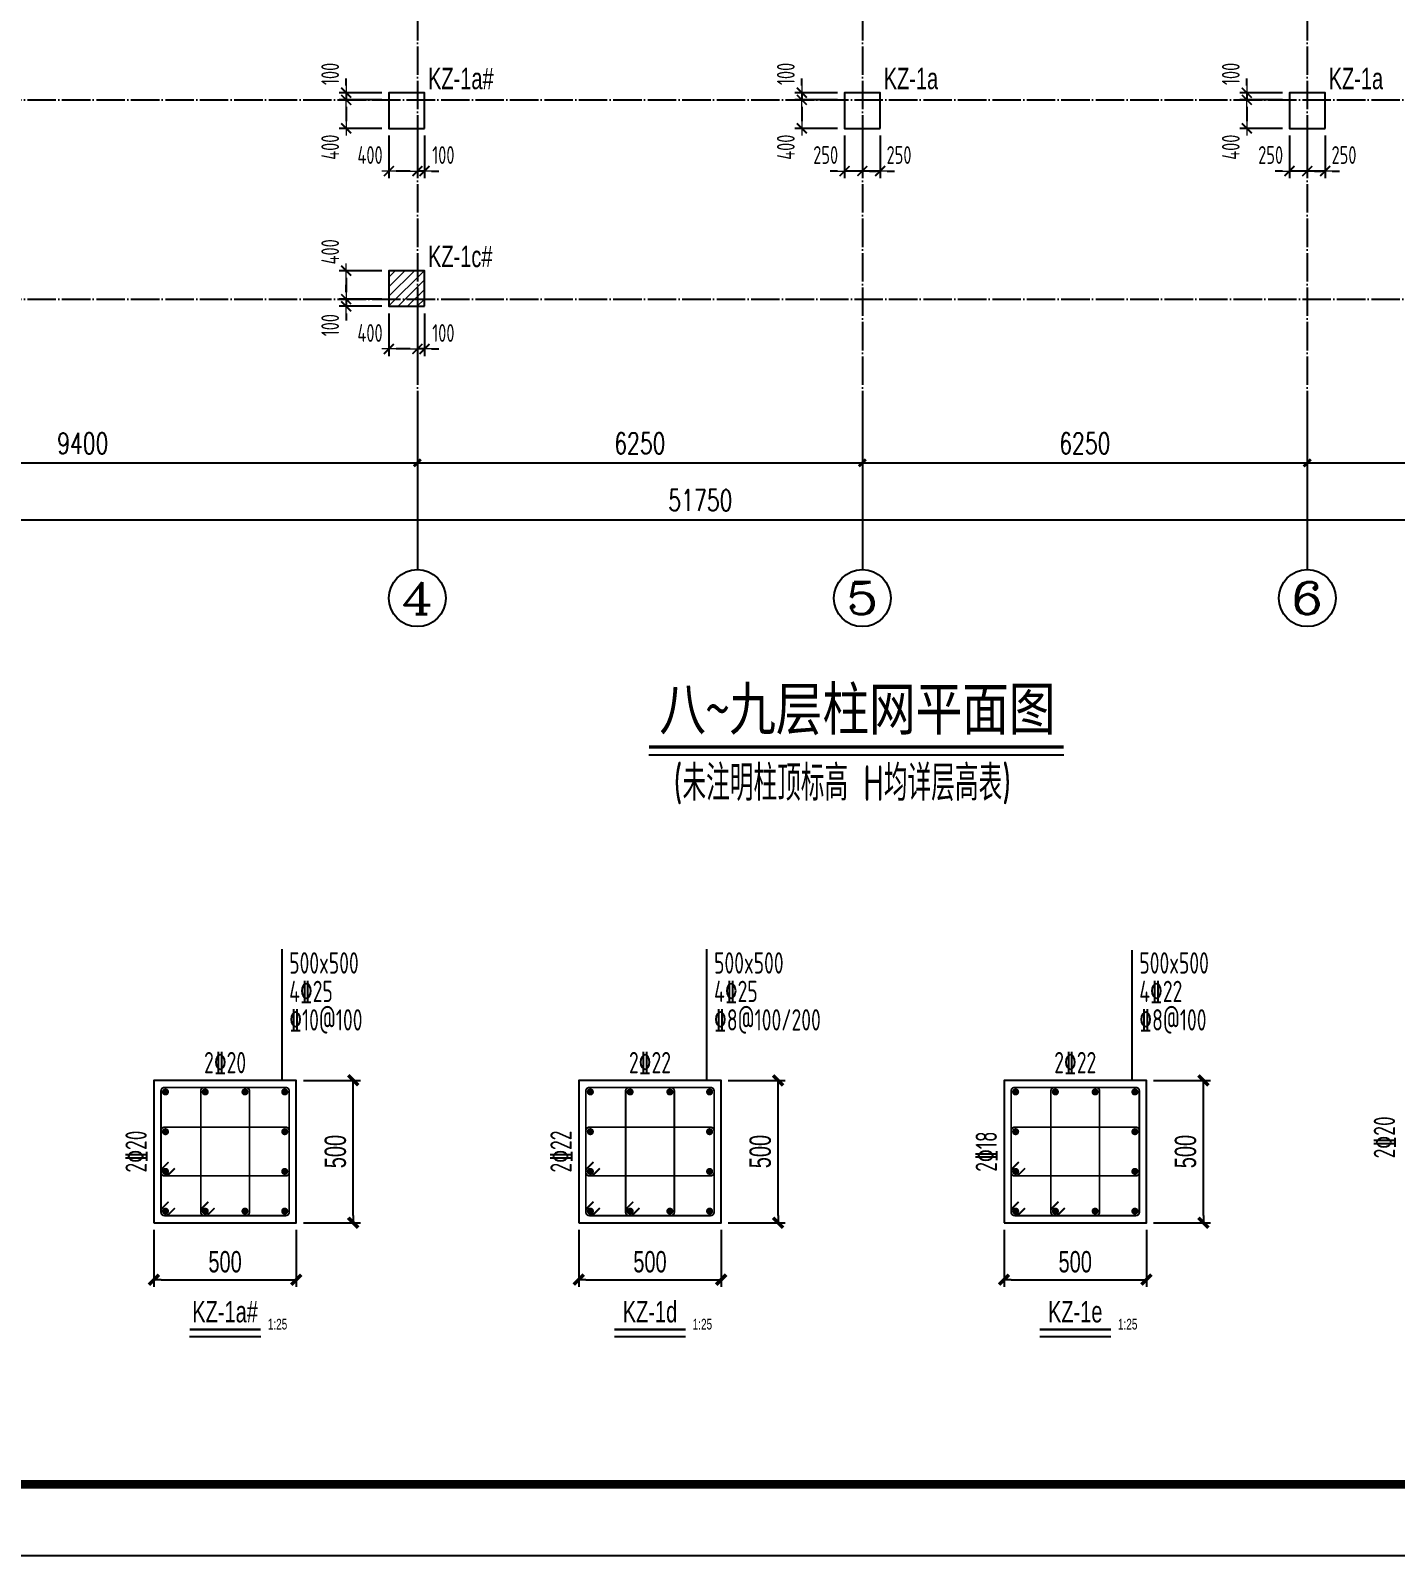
# Model space of a CAD drawing. Extents: x -441005 to 725361, y -182459 to 319313.
# Drawn here: x -13334 to 5838, y 7050 to 28474 of the extents above; entities that cross this region are included whole.
import ezdxf
from ezdxf.enums import TextEntityAlignment as Align

# ---------------------------------------------------------------- set-up
doc = ezdxf.new("R2010")
doc.units = 0
doc.header["$LTSCALE"] = 100
doc.linetypes.add('DOTE', pattern=[2.42, 2, -0.2, 0.02, -0.2])
doc.layers.get('0').update_dxf_attribs({"linetype": 'CONTINUOUS'})
doc.layers.get('Defpoints').update_dxf_attribs({"linetype": 'CONTINUOUS'})
for name, color, linetype in [('AXIS', 3, 'CONTINUOUS'), ('AXIS_TEXT', 7, 'CONTINUOUS'), ('COLU', 7, 'CONTINUOUS'), ('DOTE', 8, 'DOTE'), ('link', 6, 'CONTINUOUS'), ('outline', 7, 'CONTINUOUS'), ('REIN', 1, 'CONTINUOUS'), ('S说明&图名', 4, 'CONTINUOUS'), ('TEXT', 7, 'CONTINUOUS'), ('z-计算配筋', 7, 'CONTINUOUS'), ('z-详图标注', 3, 'CONTINUOUS'), ('图框', 7, 'CONTINUOUS')]:
    doc.layers.add(name, color=color, linetype=linetype)
doc.layers.add('COLU-平法定位', color=3, linetype='ByLayer', lineweight=18)
doc.layers.add('T填充图层(非模板)', color=251, linetype='CONTINUOUS', lineweight=0)
doc.styles.add('_TCH_AXIS', font='COMPLEX', dxfattribs={"bigfont": 'GBCBIG'})
doc.styles.add('_TCH_DIM_T3', font='simplex_.ttf', dxfattribs={"width": 0.705882, "bigfont": 'GBCBIG'})
doc.styles.add('BW_Dim', font='Bweng.shx', dxfattribs={"width": 0.7, "bigfont": 'hztxt.shx'})
doc.styles.add('BW_Label', font='Bweng.shx', dxfattribs={"width": 0.7, "bigfont": 'hztxt.shx'})
doc.styles.add('BW_Rein', font='Tssdeng.shx', dxfattribs={"width": 0.7, "bigfont": 'hztxt.shx'})
doc.styles.add('COMPLEX', font='COMPLEX')
doc.styles.add('STK', font='simhei_1.ttf')
doc.styles.add('TCCAD_Dimension', font='Tssdeng.shx', dxfattribs={"width": 0.7, "bigfont": 'hztxt.shx'})
doc.styles.add('TSSD_Rein', font='Tssdeng.shx', dxfattribs={"width": 0.7, "bigfont": '1.shx'})
doc.dimstyles.new('_TCH_ARCH&&100', dxfattribs={"dimtxt": 297.5, "dimasz": 100, "dimexe": 250, "dimexo": 300, "dimgap": 126.25, "dimtad": 1, "dimdec": 0, "dimzin": 0, "dimdsep": 46, "dimtxsty": '_TCH_DIM_T3', "dimblk": 'ARCHTICK', "dimcen": 0.09, "dimclrt": 7, "dimazin": 2, "dimtfac": 1, "dimtdec": 0, "dimtix": 1, "dimtmove": 2, "dimatfit": 3, "dimfxl": 0, "dimtolj": 1, "dimtzin": 0, "dimarcsym": 0})
doc.dimstyles.new('Cyz_25_100', dxfattribs={"dimtxt": 300, "dimasz": 100, "dimexe": 100, "dimexo": 100, "dimgap": 100, "dimtad": 1, "dimdec": 0, "dimlfac": 0.25, "dimzin": 0, "dimdsep": 46, "dimtxsty": 'BW_Dim', "dimblk": '_bwk', "dimcen": 0, "dimclrt": 7, "dimadec": 0, "dimazin": 0, "dimtfac": 1, "dimtdec": 0, "dimtix": 1, "dimtmove": 2, "dimatfit": 0, "dimfxl": 0, "dimtolj": 1, "dimtzin": 0, "dimarcsym": 0})
doc.dimstyles.new('TCCAD_100_100', dxfattribs={"dimtxt": 250, "dimasz": 100, "dimexe": 100, "dimexo": 100, "dimgap": 100, "dimtad": 1, "dimdec": 0, "dimzin": 0, "dimdsep": 46, "dimtxsty": 'TCCAD_Dimension', "dimblk": '_TCDBK100_100', "dimcen": 0, "dimclrt": 7, "dimadec": 0, "dimazin": 0, "dimtfac": 1, "dimtdec": 0, "dimtix": 1, "dimtmove": 2, "dimatfit": 3, "dimfxl": 0, "dimtolj": 1, "dimtzin": 0, "dimarcsym": 0})

# ---------------------------------------------------------------- blocks, each defined once
blk = doc.blocks.new('_AXISO')
blk.add_circle((0, 0), 0.5)
at = {"layer": 'AXIS_TEXT', "style": 'COMPLEX', "width": 1.041667}
blk.add_attdef('A', text='', height=0.56, dxfattribs=at).set_placement((-0.25, -0.28), (0.25, -0.28), align=Align.FIT)
blk = doc.blocks.new('_ArchTick')
at = {"color": 0, "linetype": 'ByBlock', "const_width": 0.4}
blk.add_lwpolyline([(-0.5, -0.5), (0.5, 0.5)], dxfattribs=at)
blk = doc.blocks.new('*D1364')
at = {"layer": 'AXIS', "color": 0, "lineweight": -2}
for p, q in [((-17300, 23100), (-17300, 22150)), ((-7900, 23100), (-7900, 22150)), ((-17300, 22400), (-7900, 22400))]:
    blk.add_line(p, q, dxfattribs=at)
at = {"layer": 'Defpoints', "color": 0}
for p in [(-17300, 23400), (-7900, 23400), (-7900, 22400)]:
    blk.add_point(p, dxfattribs=at)
at = {"layer": 'AXIS', "color": 0, "lineweight": -2, "xscale": 100, "yscale": 100, "zscale": 100, "rotation": 180}
blk.add_blockref('_ArchTick', (-17300, 22400), dxfattribs=at)
at = {"layer": 'AXIS', "color": 0, "lineweight": -2, "xscale": 100, "yscale": 100, "zscale": 100}
blk.add_blockref('_ArchTick', (-7900, 22400), dxfattribs=at)
at = {"layer": 'AXIS', "color": 7, "insert": (-12600, 22675), "char_height": 297.5, "attachment_point": 5, "style": '_TCH_DIM_T3'}
blk.add_mtext('\\A1;9400', dxfattribs=at)
blk = doc.blocks.new('*D1365')
at = {"layer": 'AXIS', "color": 0, "lineweight": -2}
for p, q in [((-7900, 23100), (-7900, 22150)), ((-1650, 23100), (-1650, 22150)), ((-7900, 22400), (-1650, 22400))]:
    blk.add_line(p, q, dxfattribs=at)
at = {"layer": 'Defpoints', "color": 0}
for p in [(-7900, 23400), (-1650, 23400), (-1650, 22400)]:
    blk.add_point(p, dxfattribs=at)
at = {"layer": 'AXIS', "color": 0, "lineweight": -2, "xscale": 100, "yscale": 100, "zscale": 100, "rotation": 180}
blk.add_blockref('_ArchTick', (-7900, 22400), dxfattribs=at)
at = {"layer": 'AXIS', "color": 0, "lineweight": -2, "xscale": 100, "yscale": 100, "zscale": 100}
blk.add_blockref('_ArchTick', (-1650, 22400), dxfattribs=at)
at = {"layer": 'AXIS', "color": 7, "insert": (-4775, 22675), "char_height": 297.5, "attachment_point": 5, "style": '_TCH_DIM_T3'}
blk.add_mtext('\\A1;6250', dxfattribs=at)
blk = doc.blocks.new('*D1366')
at = {"layer": 'AXIS', "color": 0, "lineweight": -2}
for p, q in [((-1650, 23100), (-1650, 22150)), ((4600, 23100), (4600, 22150)), ((-1650, 22400), (4600, 22400))]:
    blk.add_line(p, q, dxfattribs=at)
at = {"layer": 'Defpoints', "color": 0}
for p in [(-1650, 23400), (4600, 23400), (4600, 22400)]:
    blk.add_point(p, dxfattribs=at)
at = {"layer": 'AXIS', "color": 0, "lineweight": -2, "xscale": 100, "yscale": 100, "zscale": 100, "rotation": 180}
blk.add_blockref('_ArchTick', (-1650, 22400), dxfattribs=at)
at = {"layer": 'AXIS', "color": 0, "lineweight": -2, "xscale": 100, "yscale": 100, "zscale": 100}
blk.add_blockref('_ArchTick', (4600, 22400), dxfattribs=at)
at = {"layer": 'AXIS', "color": 7, "insert": (1475, 22675), "char_height": 297.5, "attachment_point": 5, "style": '_TCH_DIM_T3'}
blk.add_mtext('\\A1;6250', dxfattribs=at)
blk = doc.blocks.new('*D1367')
at = {"layer": 'AXIS', "color": 0, "lineweight": -2}
for p, q in [((4600, 23100), (4600, 22150)), ((10850, 23100), (10850, 22150)), ((4600, 22400), (10850, 22400))]:
    blk.add_line(p, q, dxfattribs=at)
at = {"layer": 'Defpoints', "color": 0}
for p in [(4600, 23400), (10850, 23400), (10850, 22400)]:
    blk.add_point(p, dxfattribs=at)
at = {"layer": 'AXIS', "color": 0, "lineweight": -2, "xscale": 100, "yscale": 100, "zscale": 100, "rotation": 180}
blk.add_blockref('_ArchTick', (4600, 22400), dxfattribs=at)
at = {"layer": 'AXIS', "color": 0, "lineweight": -2, "xscale": 100, "yscale": 100, "zscale": 100}
blk.add_blockref('_ArchTick', (10850, 22400), dxfattribs=at)
at = {"layer": 'AXIS', "color": 7, "insert": (7725, 22675), "char_height": 297.5, "attachment_point": 5, "style": '_TCH_DIM_T3'}
blk.add_mtext('\\A1;6250', dxfattribs=at)
blk = doc.blocks.new('*D1374')
at = {"layer": 'AXIS', "color": 0, "lineweight": -2}
for p, q in [((-29800, 23100), (-29800, 21350)), ((21950, 23100), (21950, 21350)), ((-29800, 21600), (21950, 21600))]:
    blk.add_line(p, q, dxfattribs=at)
at = {"layer": 'Defpoints', "color": 0}
for p in [(-29800, 23400), (21950, 23400), (21950, 21600)]:
    blk.add_point(p, dxfattribs=at)
at = {"layer": 'AXIS', "color": 0, "lineweight": -2, "xscale": 100, "yscale": 100, "zscale": 100, "rotation": 180}
blk.add_blockref('_ArchTick', (-29800, 21600), dxfattribs=at)
at = {"layer": 'AXIS', "color": 0, "lineweight": -2, "xscale": 100, "yscale": 100, "zscale": 100}
blk.add_blockref('_ArchTick', (21950, 21600), dxfattribs=at)
at = {"layer": 'AXIS', "color": 7, "insert": (-3925, 21875), "char_height": 297.5, "attachment_point": 5, "style": '_TCH_DIM_T3'}
blk.add_mtext('\\A1;51750', dxfattribs=at)
blk = doc.blocks.new('_TCDBK100_100')
blk.add_line((-1, 0), (1, 0))
at = {"const_width": 0.25}
blk.add_lwpolyline([(-0.7, -0.7), (0.7, 0.7)], dxfattribs=at)
blk = doc.blocks.new('*D1320')
at = {"layer": 'COLU-平法定位', "color": 0, "linetype": 'Continuous', "lineweight": -2}
for p, q in [((3750, 27700), (3750, 27800)), ((4250, 27600), (3650, 27600)), ((4250, 27500), (3650, 27500)), ((3750, 27600), (3750, 27500)), ((3750, 27400), (3750, 27300))]:
    blk.add_line(p, q, dxfattribs=at)
at = {"layer": 'Defpoints', "color": 0, "linetype": 'Continuous'}
for p in [(3750, 27500), (4350, 27600), (4350, 27500)]:
    blk.add_point(p, dxfattribs=at)
at = {"layer": 'COLU-平法定位', "color": 0, "linetype": 'Continuous', "lineweight": -2, "xscale": 100, "yscale": 100, "zscale": 100}
for p, rotation in [((3750, 27600), 270), ((3750, 27500), 90)]:
    blk.add_blockref('_TCDBK100_100', p, dxfattribs=dict(at, rotation=rotation))
at = {"layer": 'COLU-平法定位', "color": 7, "linetype": 'Continuous', "insert": (3525, 27865), "char_height": 250, "attachment_point": 5, "rotation": 90, "style": 'TCCAD_Dimension'}
blk.add_mtext('\\A1;100', dxfattribs=at)
blk = doc.blocks.new('*D1321')
at = {"layer": 'COLU-平法定位', "color": 0, "linetype": 'Continuous', "lineweight": -2}
for p, q in [((4250, 27500), (3650, 27500)), ((3750, 27400), (3750, 27200)), ((4250, 27100), (3650, 27100))]:
    blk.add_line(p, q, dxfattribs=at)
at = {"layer": 'Defpoints', "color": 0, "linetype": 'Continuous'}
for p in [(4350, 27500), (3750, 27100), (4350, 27100)]:
    blk.add_point(p, dxfattribs=at)
at = {"layer": 'COLU-平法定位', "color": 0, "linetype": 'Continuous', "lineweight": -2, "xscale": 100, "yscale": 100, "zscale": 100}
for p, rotation in [((3750, 27500), 90), ((3750, 27100), 270)]:
    blk.add_blockref('_TCDBK100_100', p, dxfattribs=dict(at, rotation=rotation))
at = {"layer": 'COLU-平法定位', "color": 7, "linetype": 'Continuous', "insert": (3525, 26835), "char_height": 250, "attachment_point": 5, "rotation": 90, "style": 'TCCAD_Dimension'}
blk.add_mtext('\\A1;400', dxfattribs=at)
blk = doc.blocks.new('*D1322')
at = {"layer": 'COLU-平法定位', "color": 0, "linetype": 'Continuous', "lineweight": -2}
for p, q in [((4600, 27000), (4600, 26400)), ((4850, 27000), (4850, 26400)), ((4500, 26500), (4400, 26500)), ((4850, 26500), (4600, 26500)), ((4950, 26500), (5050, 26500))]:
    blk.add_line(p, q, dxfattribs=at)
at = {"layer": 'Defpoints', "color": 0, "linetype": 'Continuous'}
for p in [(4600, 27100), (4850, 27100), (4600, 26500)]:
    blk.add_point(p, dxfattribs=at)
at = {"layer": 'COLU-平法定位', "color": 0, "linetype": 'Continuous', "lineweight": -2, "xscale": 100, "yscale": 100, "zscale": 100}
for p, rotation in [((4600, 26500), 2.334537313969202e-08), ((4850, 26500), 180.0000000233454)]:
    blk.add_blockref('_TCDBK100_100', p, dxfattribs=dict(at, rotation=rotation))
at = {"layer": 'COLU-平法定位', "color": 7, "linetype": 'Continuous', "insert": (5115, 26725), "char_height": 250, "attachment_point": 5, "rotation": 0, "style": 'TCCAD_Dimension'}
blk.add_mtext('\\A1;250', dxfattribs=at)
blk = doc.blocks.new('*D1323')
at = {"layer": 'COLU-平法定位', "color": 0, "linetype": 'Continuous', "lineweight": -2}
for p, q in [((4350, 27000), (4350, 26400)), ((4600, 27000), (4600, 26400)), ((4250, 26500), (4150, 26500)), ((4600, 26500), (4350, 26500)), ((4700, 26500), (4800, 26500))]:
    blk.add_line(p, q, dxfattribs=at)
at = {"layer": 'Defpoints', "color": 0, "linetype": 'Continuous'}
for p in [(4350, 27100), (4600, 27100), (4350, 26500)]:
    blk.add_point(p, dxfattribs=at)
at = {"layer": 'COLU-平法定位', "color": 0, "linetype": 'Continuous', "lineweight": -2, "xscale": 100, "yscale": 100, "zscale": 100}
for p, rotation in [((4350, 26500), 2.334537313969202e-08), ((4600, 26500), 180.0000000233454)]:
    blk.add_blockref('_TCDBK100_100', p, dxfattribs=dict(at, rotation=rotation))
at = {"layer": 'COLU-平法定位', "color": 7, "linetype": 'Continuous', "insert": (4085, 26725), "char_height": 250, "attachment_point": 5, "rotation": 0, "style": 'TCCAD_Dimension'}
blk.add_mtext('\\A1;250', dxfattribs=at)
blk = doc.blocks.new('*D1288')
at = {"layer": 'COLU-平法定位', "color": 0, "linetype": 'Continuous', "lineweight": -2}
for p, q in [((-2500, 27700), (-2500, 27800)), ((-2000, 27600), (-2600, 27600)), ((-2000, 27500), (-2600, 27500)), ((-2500, 27600), (-2500, 27500)), ((-2500, 27400), (-2500, 27300))]:
    blk.add_line(p, q, dxfattribs=at)
at = {"layer": 'Defpoints', "color": 0, "linetype": 'Continuous'}
for p in [(-2500, 27500), (-1900, 27600), (-1900, 27500)]:
    blk.add_point(p, dxfattribs=at)
at = {"layer": 'COLU-平法定位', "color": 0, "linetype": 'Continuous', "lineweight": -2, "xscale": 100, "yscale": 100, "zscale": 100}
for p, rotation in [((-2500, 27600), 270), ((-2500, 27500), 90)]:
    blk.add_blockref('_TCDBK100_100', p, dxfattribs=dict(at, rotation=rotation))
at = {"layer": 'COLU-平法定位', "color": 7, "linetype": 'Continuous', "insert": (-2725, 27865), "char_height": 250, "attachment_point": 5, "rotation": 90, "style": 'TCCAD_Dimension'}
blk.add_mtext('\\A1;100', dxfattribs=at)
blk = doc.blocks.new('*D1289')
at = {"layer": 'COLU-平法定位', "color": 0, "linetype": 'Continuous', "lineweight": -2}
for p, q in [((-2000, 27500), (-2600, 27500)), ((-2500, 27400), (-2500, 27200)), ((-2000, 27100), (-2600, 27100))]:
    blk.add_line(p, q, dxfattribs=at)
at = {"layer": 'Defpoints', "color": 0, "linetype": 'Continuous'}
for p in [(-1900, 27500), (-2500, 27100), (-1900, 27100)]:
    blk.add_point(p, dxfattribs=at)
at = {"layer": 'COLU-平法定位', "color": 0, "linetype": 'Continuous', "lineweight": -2, "xscale": 100, "yscale": 100, "zscale": 100}
for p, rotation in [((-2500, 27500), 90), ((-2500, 27100), 270)]:
    blk.add_blockref('_TCDBK100_100', p, dxfattribs=dict(at, rotation=rotation))
at = {"layer": 'COLU-平法定位', "color": 7, "linetype": 'Continuous', "insert": (-2725, 26835), "char_height": 250, "attachment_point": 5, "rotation": 90, "style": 'TCCAD_Dimension'}
blk.add_mtext('\\A1;400', dxfattribs=at)
blk = doc.blocks.new('*D1290')
at = {"layer": 'COLU-平法定位', "color": 0, "linetype": 'Continuous', "lineweight": -2}
for p, q in [((-1650, 27000), (-1650, 26400)), ((-1400, 27000), (-1400, 26400)), ((-1750, 26500), (-1850, 26500)), ((-1400, 26500), (-1650, 26500)), ((-1300, 26500), (-1200, 26500))]:
    blk.add_line(p, q, dxfattribs=at)
at = {"layer": 'Defpoints', "color": 0, "linetype": 'Continuous'}
for p in [(-1650, 27100), (-1400, 27100), (-1650, 26500)]:
    blk.add_point(p, dxfattribs=at)
at = {"layer": 'COLU-平法定位', "color": 0, "linetype": 'Continuous', "lineweight": -2, "xscale": 100, "yscale": 100, "zscale": 100}
for p, rotation in [((-1650, 26500), 2.334537313969202e-08), ((-1400, 26500), 180.0000000233454)]:
    blk.add_blockref('_TCDBK100_100', p, dxfattribs=dict(at, rotation=rotation))
at = {"layer": 'COLU-平法定位', "color": 7, "linetype": 'Continuous', "insert": (-1135, 26725), "char_height": 250, "attachment_point": 5, "rotation": 0, "style": 'TCCAD_Dimension'}
blk.add_mtext('\\A1;250', dxfattribs=at)
blk = doc.blocks.new('*D1291')
at = {"layer": 'COLU-平法定位', "color": 0, "linetype": 'Continuous', "lineweight": -2}
for p, q in [((-1900, 27000), (-1900, 26400)), ((-1650, 27000), (-1650, 26400)), ((-2000, 26500), (-2100, 26500)), ((-1650, 26500), (-1900, 26500)), ((-1550, 26500), (-1450, 26500))]:
    blk.add_line(p, q, dxfattribs=at)
at = {"layer": 'Defpoints', "color": 0, "linetype": 'Continuous'}
for p in [(-1900, 27100), (-1650, 27100), (-1900, 26500)]:
    blk.add_point(p, dxfattribs=at)
at = {"layer": 'COLU-平法定位', "color": 0, "linetype": 'Continuous', "lineweight": -2, "xscale": 100, "yscale": 100, "zscale": 100}
for p, rotation in [((-1900, 26500), 2.334537313969202e-08), ((-1650, 26500), 180.0000000233454)]:
    blk.add_blockref('_TCDBK100_100', p, dxfattribs=dict(at, rotation=rotation))
at = {"layer": 'COLU-平法定位', "color": 7, "linetype": 'Continuous', "insert": (-2165, 26725), "char_height": 250, "attachment_point": 5, "rotation": 0, "style": 'TCCAD_Dimension'}
blk.add_mtext('\\A1;250', dxfattribs=at)
blk = doc.blocks.new('*D1300')
at = {"layer": 'COLU-平法定位', "color": 0, "linetype": 'Continuous', "lineweight": -2}
for p, q in [((-8900, 27700), (-8900, 27800)), ((-8400, 27600), (-9000, 27600)), ((-8400, 27500), (-9000, 27500)), ((-8900, 27600), (-8900, 27500)), ((-8900, 27400), (-8900, 27300))]:
    blk.add_line(p, q, dxfattribs=at)
at = {"layer": 'Defpoints', "color": 0, "linetype": 'Continuous'}
for p in [(-8900, 27500), (-8300, 27600), (-8300, 27500)]:
    blk.add_point(p, dxfattribs=at)
at = {"layer": 'COLU-平法定位', "color": 0, "linetype": 'Continuous', "lineweight": -2, "xscale": 100, "yscale": 100, "zscale": 100}
for p, rotation in [((-8900, 27600), 270), ((-8900, 27500), 90)]:
    blk.add_blockref('_TCDBK100_100', p, dxfattribs=dict(at, rotation=rotation))
at = {"layer": 'COLU-平法定位', "color": 7, "linetype": 'Continuous', "insert": (-9125, 27865), "char_height": 250, "attachment_point": 5, "rotation": 90, "style": 'TCCAD_Dimension'}
blk.add_mtext('\\A1;100', dxfattribs=at)
blk = doc.blocks.new('*D1301')
at = {"layer": 'COLU-平法定位', "color": 0, "linetype": 'Continuous', "lineweight": -2}
for p, q in [((-8400, 27500), (-9000, 27500)), ((-8900, 27400), (-8900, 27200)), ((-8400, 27100), (-9000, 27100))]:
    blk.add_line(p, q, dxfattribs=at)
at = {"layer": 'Defpoints', "color": 0, "linetype": 'Continuous'}
for p in [(-8300, 27500), (-8900, 27100), (-8300, 27100)]:
    blk.add_point(p, dxfattribs=at)
at = {"layer": 'COLU-平法定位', "color": 0, "linetype": 'Continuous', "lineweight": -2, "xscale": 100, "yscale": 100, "zscale": 100}
for p, rotation in [((-8900, 27500), 90), ((-8900, 27100), 270)]:
    blk.add_blockref('_TCDBK100_100', p, dxfattribs=dict(at, rotation=rotation))
at = {"layer": 'COLU-平法定位', "color": 7, "linetype": 'Continuous', "insert": (-9125, 26835), "char_height": 250, "attachment_point": 5, "rotation": 90, "style": 'TCCAD_Dimension'}
blk.add_mtext('\\A1;400', dxfattribs=at)
blk = doc.blocks.new('*D1302')
at = {"layer": 'COLU-平法定位', "color": 0, "linetype": 'Continuous', "lineweight": -2}
for p, q in [((-7900, 27000), (-7900, 26400)), ((-7800, 27000), (-7800, 26400)), ((-8000, 26500), (-8100, 26500)), ((-7800, 26500), (-7900, 26500)), ((-7700, 26500), (-7600, 26500))]:
    blk.add_line(p, q, dxfattribs=at)
at = {"layer": 'Defpoints', "color": 0, "linetype": 'Continuous'}
for p in [(-7900, 27100), (-7800, 27100), (-7900, 26500)]:
    blk.add_point(p, dxfattribs=at)
at = {"layer": 'COLU-平法定位', "color": 0, "linetype": 'Continuous', "lineweight": -2, "xscale": 100, "yscale": 100, "zscale": 100}
for p, rotation in [((-7900, 26500), 2.334537313969202e-08), ((-7800, 26500), 180.0000000233454)]:
    blk.add_blockref('_TCDBK100_100', p, dxfattribs=dict(at, rotation=rotation))
at = {"layer": 'COLU-平法定位', "color": 7, "linetype": 'Continuous', "insert": (-7535, 26725), "char_height": 250, "attachment_point": 5, "rotation": 0, "style": 'TCCAD_Dimension'}
blk.add_mtext('\\A1;100', dxfattribs=at)
blk = doc.blocks.new('*D1258')
at = {"layer": 'COLU-平法定位', "color": 0, "linetype": 'Continuous', "lineweight": -2}
for p, q in [((-8300, 27000), (-8300, 26400)), ((-7900, 27000), (-7900, 26400)), ((-8000, 26500), (-8200, 26500))]:
    blk.add_line(p, q, dxfattribs=at)
at = {"layer": 'Defpoints', "color": 0, "linetype": 'Continuous'}
for p in [(-8300, 27100), (-7900, 27100), (-8300, 26500)]:
    blk.add_point(p, dxfattribs=at)
at = {"layer": 'COLU-平法定位', "color": 0, "linetype": 'Continuous', "lineweight": -2, "xscale": 100, "yscale": 100, "zscale": 100}
for p, rotation in [((-8300, 26500), 180.0000000233454), ((-7900, 26500), 2.334540560866571e-08)]:
    blk.add_blockref('_TCDBK100_100', p, dxfattribs=dict(at, rotation=rotation))
at = {"layer": 'COLU-平法定位', "color": 7, "linetype": 'Continuous', "insert": (-8565, 26725), "char_height": 250, "attachment_point": 5, "rotation": 0, "style": 'TCCAD_Dimension'}
blk.add_mtext('\\A1;400', dxfattribs=at)
blk = doc.blocks.new('*D1259')
at = {"layer": 'COLU-平法定位', "color": 0, "linetype": 'Continuous', "lineweight": -2}
for p, q in [((-8400, 25100), (-9000, 25100)), ((-8900, 25000), (-8900, 24800)), ((-8400, 24700), (-9000, 24700))]:
    blk.add_line(p, q, dxfattribs=at)
at = {"layer": 'Defpoints', "color": 0, "linetype": 'Continuous'}
for p in [(-8300, 25100), (-8900, 24700), (-8300, 24700)]:
    blk.add_point(p, dxfattribs=at)
at = {"layer": 'COLU-平法定位', "color": 0, "linetype": 'Continuous', "lineweight": -2, "xscale": 100, "yscale": 100, "zscale": 100}
for p, rotation in [((-8900, 25100), 90), ((-8900, 24700), 270)]:
    blk.add_blockref('_TCDBK100_100', p, dxfattribs=dict(at, rotation=rotation))
at = {"layer": 'COLU-平法定位', "color": 7, "linetype": 'Continuous', "insert": (-9125, 25365), "char_height": 250, "attachment_point": 5, "rotation": 90, "style": 'TCCAD_Dimension'}
blk.add_mtext('\\A1;400', dxfattribs=at)
blk = doc.blocks.new('*D1260')
at = {"layer": 'COLU-平法定位', "color": 0, "linetype": 'Continuous', "lineweight": -2}
for p, q in [((-8900, 24800), (-8900, 24900)), ((-8400, 24700), (-9000, 24700)), ((-8900, 24700), (-8900, 24600)), ((-8400, 24600), (-9000, 24600)), ((-8900, 24500), (-8900, 24400))]:
    blk.add_line(p, q, dxfattribs=at)
at = {"layer": 'Defpoints', "color": 0, "linetype": 'Continuous'}
for p in [(-8300, 24700), (-8900, 24600), (-8300, 24600)]:
    blk.add_point(p, dxfattribs=at)
at = {"layer": 'COLU-平法定位', "color": 0, "linetype": 'Continuous', "lineweight": -2, "xscale": 100, "yscale": 100, "zscale": 100}
for p, rotation in [((-8900, 24700), 270), ((-8900, 24600), 90)]:
    blk.add_blockref('_TCDBK100_100', p, dxfattribs=dict(at, rotation=rotation))
at = {"layer": 'COLU-平法定位', "color": 7, "linetype": 'Continuous', "insert": (-9125, 24335), "char_height": 250, "attachment_point": 5, "rotation": 90, "style": 'TCCAD_Dimension'}
blk.add_mtext('\\A1;100', dxfattribs=at)
blk = doc.blocks.new('*D1261')
at = {"layer": 'COLU-平法定位', "color": 0, "linetype": 'Continuous', "lineweight": -2}
for p, q in [((-7900, 24500), (-7900, 23900)), ((-7800, 24500), (-7800, 23900)), ((-8000, 24000), (-8100, 24000)), ((-7800, 24000), (-7900, 24000)), ((-7700, 24000), (-7600, 24000))]:
    blk.add_line(p, q, dxfattribs=at)
at = {"layer": 'Defpoints', "color": 0, "linetype": 'Continuous'}
for p in [(-7900, 24600), (-7800, 24600), (-7900, 24000)]:
    blk.add_point(p, dxfattribs=at)
at = {"layer": 'COLU-平法定位', "color": 0, "linetype": 'Continuous', "lineweight": -2, "xscale": 100, "yscale": 100, "zscale": 100}
for p, rotation in [((-7900, 24000), 2.334537313969202e-08), ((-7800, 24000), 180.0000000233454)]:
    blk.add_blockref('_TCDBK100_100', p, dxfattribs=dict(at, rotation=rotation))
at = {"layer": 'COLU-平法定位', "color": 7, "linetype": 'Continuous', "insert": (-7535, 24225), "char_height": 250, "attachment_point": 5, "rotation": 0, "style": 'TCCAD_Dimension'}
blk.add_mtext('\\A1;100', dxfattribs=at)
blk = doc.blocks.new('*D1262')
at = {"layer": 'COLU-平法定位', "color": 0, "linetype": 'Continuous', "lineweight": -2}
for p, q in [((-8300, 24500), (-8300, 23900)), ((-7900, 24500), (-7900, 23900)), ((-8000, 24000), (-8200, 24000))]:
    blk.add_line(p, q, dxfattribs=at)
at = {"layer": 'Defpoints', "color": 0, "linetype": 'Continuous'}
for p in [(-8300, 24600), (-7900, 24600), (-8300, 24000)]:
    blk.add_point(p, dxfattribs=at)
at = {"layer": 'COLU-平法定位', "color": 0, "linetype": 'Continuous', "lineweight": -2, "xscale": 100, "yscale": 100, "zscale": 100}
for p, rotation in [((-8300, 24000), 180.0000000233454), ((-7900, 24000), 2.334540560866571e-08)]:
    blk.add_blockref('_TCDBK100_100', p, dxfattribs=dict(at, rotation=rotation))
at = {"layer": 'COLU-平法定位', "color": 7, "linetype": 'Continuous', "insert": (-8565, 24225), "char_height": 250, "attachment_point": 5, "rotation": 0, "style": 'TCCAD_Dimension'}
blk.add_mtext('\\A1;400', dxfattribs=at)
blk = doc.blocks.new('_bwk')
blk.add_line((-1, 0), (0, 0))
blk.add_lwpolyline([(-0.7, -0.7, 0.5, 0.5, 0), (0.7, 0.7, 0.5, 0.5, 0)], format="xyseb")
blk = doc.blocks.new('*D1383')
at = {"layer": 'Defpoints', "color": 0}
for p in [(-3633, 13725), (-2833, 13725), (-3633, 11725)]:
    blk.add_point(p, dxfattribs=at)
at = {"layer": 'z-详图标注', "color": 0, "lineweight": -2}
for p, q in [((-3533, 13725), (-2733, 13725)), ((-2833, 11825), (-2833, 13625)), ((-3533, 11725), (-2733, 11725))]:
    blk.add_line(p, q, dxfattribs=at)
at = {"layer": 'z-详图标注', "color": 0, "lineweight": -2, "xscale": 100, "yscale": 100, "zscale": 100}
for p, rotation in [((-2833, 13725), 90), ((-2833, 11725), 270)]:
    blk.add_blockref('_bwk', p, dxfattribs=dict(at, rotation=rotation))
at = {"layer": 'z-详图标注', "color": 7, "insert": (-3083, 12725), "char_height": 300, "attachment_point": 5, "rotation": 90, "style": 'BW_Dim'}
blk.add_mtext('\\A1;500', dxfattribs=at)
blk = doc.blocks.new('*D1384')
at = {"layer": 'Defpoints', "color": 0}
for p in [(-5633, 11725), (-3633, 11725), (-3633, 10925)]:
    blk.add_point(p, dxfattribs=at)
at = {"layer": 'z-详图标注', "color": 0, "lineweight": -2}
for p, q in [((-5633, 11625), (-5633, 10825)), ((-3633, 11625), (-3633, 10825)), ((-5533, 10925), (-3733, 10925))]:
    blk.add_line(p, q, dxfattribs=at)
at = {"layer": 'z-详图标注', "color": 0, "lineweight": -2, "xscale": 100, "yscale": 100, "zscale": 100, "rotation": 180}
blk.add_blockref('_bwk', (-5633, 10925), dxfattribs=at)
at = {"layer": 'z-详图标注', "color": 0, "lineweight": -2, "xscale": 100, "yscale": 100, "zscale": 100}
blk.add_blockref('_bwk', (-3633, 10925), dxfattribs=at)
at = {"layer": 'z-详图标注', "color": 7, "insert": (-4633, 11175), "char_height": 300, "attachment_point": 5, "style": 'BW_Dim'}
blk.add_mtext('\\A1;500', dxfattribs=at)
blk = doc.blocks.new('*D1393')
at = {"layer": 'Defpoints', "color": 0}
for p in [(2340, 13725), (3140, 13725), (2340, 11725)]:
    blk.add_point(p, dxfattribs=at)
at = {"layer": 'z-详图标注', "color": 0, "lineweight": -2}
for p, q in [((2440, 13725), (3240, 13725)), ((3140, 11825), (3140, 13625)), ((2440, 11725), (3240, 11725))]:
    blk.add_line(p, q, dxfattribs=at)
at = {"layer": 'z-详图标注', "color": 0, "lineweight": -2, "xscale": 100, "yscale": 100, "zscale": 100}
for p, rotation in [((3140, 13725), 90), ((3140, 11725), 270)]:
    blk.add_blockref('_bwk', p, dxfattribs=dict(at, rotation=rotation))
at = {"layer": 'z-详图标注', "color": 7, "insert": (2890, 12725), "char_height": 300, "attachment_point": 5, "rotation": 90, "style": 'BW_Dim'}
blk.add_mtext('\\A1;500', dxfattribs=at)
blk = doc.blocks.new('*D1394')
at = {"layer": 'Defpoints', "color": 0}
for p in [(340, 11725), (2340, 11725), (2340, 10925)]:
    blk.add_point(p, dxfattribs=at)
at = {"layer": 'z-详图标注', "color": 0, "lineweight": -2}
for p, q in [((340, 11625), (340, 10825)), ((2340, 11625), (2340, 10825)), ((440, 10925), (2240, 10925))]:
    blk.add_line(p, q, dxfattribs=at)
at = {"layer": 'z-详图标注', "color": 0, "lineweight": -2, "xscale": 100, "yscale": 100, "zscale": 100, "rotation": 180}
blk.add_blockref('_bwk', (340, 10925), dxfattribs=at)
at = {"layer": 'z-详图标注', "color": 0, "lineweight": -2, "xscale": 100, "yscale": 100, "zscale": 100}
blk.add_blockref('_bwk', (2340, 10925), dxfattribs=at)
at = {"layer": 'z-详图标注', "color": 7, "insert": (1340, 11175), "char_height": 300, "attachment_point": 5, "style": 'BW_Dim'}
blk.add_mtext('\\A1;500', dxfattribs=at)
blk = doc.blocks.new('A2+1_2')
at = {"layer": '图框'}
blk.add_lwpolyline([(0, 0), (89100, 0), (89100, 42000), (0, 42000)], close=True, dxfattribs=at)
at = {"layer": '图框', "const_width": 120}
blk.add_lwpolyline([(2500, 1000), (88100, 1000), (88100, 41000), (2500, 41000)], close=True, dxfattribs=at)
blk = doc.blocks.new('*D1923')
at = {"layer": 'Defpoints', "color": 0}
for p in [(-9601, 13725), (-8801, 13725), (-9601, 11725)]:
    blk.add_point(p, dxfattribs=at)
at = {"layer": 'z-详图标注', "color": 0, "lineweight": -2}
for p, q in [((-9501, 13725), (-8701, 13725)), ((-8801, 11825), (-8801, 13625)), ((-9501, 11725), (-8701, 11725))]:
    blk.add_line(p, q, dxfattribs=at)
at = {"layer": 'z-详图标注', "color": 0, "lineweight": -2, "xscale": 100, "yscale": 100, "zscale": 100}
for p, rotation in [((-8801, 13725), 90), ((-8801, 11725), 270)]:
    blk.add_blockref('_bwk', p, dxfattribs=dict(at, rotation=rotation))
at = {"layer": 'z-详图标注', "color": 7, "insert": (-9051, 12725), "char_height": 300, "attachment_point": 5, "rotation": 90, "style": 'BW_Dim'}
blk.add_mtext('\\A1;500', dxfattribs=at)
blk = doc.blocks.new('*D1924')
at = {"layer": 'Defpoints', "color": 0}
for p in [(-11601, 11725), (-9601, 11725), (-9601, 10925)]:
    blk.add_point(p, dxfattribs=at)
at = {"layer": 'z-详图标注', "color": 0, "lineweight": -2}
for p, q in [((-11601, 11625), (-11601, 10825)), ((-9601, 11625), (-9601, 10825)), ((-11501, 10925), (-9701, 10925))]:
    blk.add_line(p, q, dxfattribs=at)
at = {"layer": 'z-详图标注', "color": 0, "lineweight": -2, "xscale": 100, "yscale": 100, "zscale": 100, "rotation": 180}
blk.add_blockref('_bwk', (-11601, 10925), dxfattribs=at)
at = {"layer": 'z-详图标注', "color": 0, "lineweight": -2, "xscale": 100, "yscale": 100, "zscale": 100}
blk.add_blockref('_bwk', (-9601, 10925), dxfattribs=at)
at = {"layer": 'z-详图标注', "color": 7, "insert": (-10601, 11175), "char_height": 300, "attachment_point": 5, "style": 'BW_Dim'}
blk.add_mtext('\\A1;500', dxfattribs=at)

msp = doc.modelspace()

# ---------------------------------------------------------------- hatches: boundary and pattern name
at = {"layer": 'T填充图层(非模板)'}
h = msp.add_hatch(dxfattribs=at)
h.set_pattern_fill('ANSI31', color=6, scale=30, style=0)
h.set_pattern_definition([(45, (43125, -94100), (-67.35192, 67.35192), [])])
h.paths.add_polyline_path([(-7800, 24600), (-7800, 25100), (-8300, 25100), (-8300, 24600)])

# ---------------------------------------------------------------- linework, layer by layer
at = {"layer": 'AXIS'}
for p, q in [((-7900, 23400), (-7900, 20900)), ((-1650, 23400), (-1650, 20900)), ((4600, 23400), (4600, 20900))]:
    msp.add_line(p, q, dxfattribs=at)
at = {"layer": 'COLU'}
for points in [[(-7800, 27100), (-7800, 27600), (-8300, 27600), (-8300, 27100)], [(-1400, 27100), (-1400, 27600), (-1900, 27600), (-1900, 27100)], [(4850, 27100), (4850, 27600), (4350, 27600), (4350, 27100)], [(-7800, 24600), (-7800, 25100), (-8300, 25100), (-8300, 24600)]]:
    msp.add_lwpolyline(points, close=True, dxfattribs=at)
at = {"layer": 'DOTE', "ltscale": 2}
for p, q in [((-7900, 38900), (-7900, 23400)), ((-1650, 38900), (-1650, 23400)), ((4600, 38900), (4600, 23400)), ((-30800, 27500), (23400, 27500)), ((-30800, 24700), (23400, 24700))]:
    msp.add_line(p, q, dxfattribs=at)
at = {"layer": 'link', "color": 1, "const_width": 25}
for points in [[(-11306.3, 11931), (-11398.2, 11839.1, -0.1989124), (-11432.2, 11825), (-11452.7, 11825, -0.4142136), (-11500.7, 11873), (-11500.7, 13577, -0.4142136), (-11452.7, 13625), (-9748.7, 13625, -0.4142136), (-9700.7, 13577), (-9700.7, 11873, -0.4142136), (-9748.7, 11825), (-11452.7, 11825, -0.4142136), (-11500.7, 11873), (-11500.7, 11893.5, -0.1989124), (-11486.6, 11927.4), (-11394.7, 12019.4)], [(-5338.5, 11931), (-5430.4, 11839.1, -0.1989124), (-5464.4, 11825), (-5484.9, 11825, -0.4142136), (-5532.9, 11873), (-5532.9, 13577, -0.4142136), (-5484.9, 13625), (-3780.9, 13625, -0.4142136), (-3732.9, 13577), (-3732.9, 11873, -0.4142136), (-3780.9, 11825), (-5484.9, 11825, -0.4142136), (-5532.9, 11873), (-5532.9, 11893.5, -0.1989124), (-5518.8, 11927.4), (-5426.9, 12019.4)], [(634.8, 11931), (542.9, 11839.1, -0.1989124), (508.9, 11825), (488.4, 11825, -0.4142136), (440.4, 11873), (440.4, 13577, -0.4142136), (488.4, 13625), (2192.4, 13625, -0.4142136), (2240.4, 13577), (2240.4, 11873, -0.4142136), (2192.4, 11825), (488.4, 11825, -0.4142136), (440.4, 11873), (440.4, 11893.5, -0.1989124), (454.5, 11927.4), (546.4, 12019.4)]]:
    msp.add_lwpolyline(points, format="xyb", dxfattribs=at)
at = {"layer": 'link', "const_width": 25}
for points in [[(-10748, 11931), (-10839.9, 11839.1, -0.1989124), (-10873.8, 11825), (-10894.3, 11825, -0.4142136), (-10942.3, 11873), (-10942.3, 13577, -0.4142136), (-10894.3, 13625), (-10307, 13625, -0.4142136), (-10259, 13577), (-10259, 11873, -0.4142136), (-10307, 11825), (-10894.3, 11825, -0.4142136), (-10942.3, 11873), (-10942.3, 11893.5, -0.1989124), (-10928.3, 11927.4), (-10836.3, 12019.4)], [(-4780.2, 11931), (-4872.1, 11839.1, -0.1989124), (-4906.1, 11825), (-4926.6, 11825, -0.4142136), (-4974.6, 11873), (-4974.6, 13577, -0.4142136), (-4926.6, 13625), (-4339.2, 13625, -0.4142136), (-4291.2, 13577), (-4291.2, 11873, -0.4142136), (-4339.2, 11825), (-4926.6, 11825, -0.4142136), (-4974.6, 11873), (-4974.6, 11893.5, -0.1989124), (-4960.5, 11927.4), (-4868.6, 12019.4)], [(1193.1, 11931), (1101.2, 11839.1, -0.1989124), (1067.2, 11825), (1046.7, 11825, -0.4142136), (998.7, 11873), (998.7, 13577, -0.4142136), (1046.7, 13625), (1634.1, 13625, -0.4142136), (1682.1, 13577), (1682.1, 11873, -0.4142136), (1634.1, 11825), (1046.7, 11825, -0.4142136), (998.7, 11873), (998.7, 11893.5, -0.1989124), (1012.8, 11927.4), (1104.7, 12019.4)], [(-11394.7, 12577.7), (-11486.6, 12485.8, 0.1989124), (-11500.7, 12451.8), (-11500.7, 12431.3, 0.4142136), (-11452.7, 12383.3), (-9748.7, 12383.3, 0.4142136), (-9700.7, 12431.3), (-9700.7, 13018.7, 0.4142136), (-9748.7, 13066.7), (-11452.7, 13066.7, 0.4142136), (-11500.7, 13018.7), (-11500.7, 12431.3, 0.4142136), (-11452.7, 12383.3), (-11432.2, 12383.3, 0.1989124), (-11398.2, 12397.4), (-11306.3, 12489.3)], [(-5426.9, 12577.7), (-5518.8, 12485.8, 0.1989124), (-5532.9, 12451.8), (-5532.9, 12431.3, 0.4142136), (-5484.9, 12383.3), (-3780.9, 12383.3, 0.4142136), (-3732.9, 12431.3), (-3732.9, 13018.7, 0.4142136), (-3780.9, 13066.7), (-5484.9, 13066.7, 0.4142136), (-5532.9, 13018.7), (-5532.9, 12431.3, 0.4142136), (-5484.9, 12383.3), (-5464.4, 12383.3, 0.1989124), (-5430.4, 12397.4), (-5338.5, 12489.3)], [(546.4, 12577.7), (454.5, 12485.8, 0.1989124), (440.4, 12451.8), (440.4, 12431.3, 0.4142136), (488.4, 12383.3), (2192.4, 12383.3, 0.4142136), (2240.4, 12431.3), (2240.4, 13018.7, 0.4142136), (2192.4, 13066.7), (488.4, 13066.7, 0.4142136), (440.4, 13018.7), (440.4, 12431.3, 0.4142136), (488.4, 12383.3), (508.9, 12383.3, 0.1989124), (542.9, 12397.4), (634.8, 12489.3)]]:
    msp.add_lwpolyline(points, format="xyb", dxfattribs=at)
at = {"layer": 'outline'}
for points in [[(-11600.7, 11725), (-9600.7, 11725), (-9600.7, 13725), (-11600.7, 13725)], [(-5632.9, 11725), (-3632.9, 11725), (-3632.9, 13725), (-5632.9, 13725)], [(340.4, 11725), (2340.4, 11725), (2340.4, 13725), (340.4, 13725)]]:
    msp.add_lwpolyline(points, close=True, dxfattribs=at)
at = {"layer": 'REIN', "const_width": 50}
for points in [[(-11463.2, 13562.5, 1), (-11413.2, 13562.5, 1)], [(-10904.8, 13562.5, 1), (-10854.8, 13562.5, 1)], [(-10346.5, 13562.5, 1), (-10296.5, 13562.5, 1)], [(-9788.2, 13562.5, 1), (-9738.2, 13562.5, 1)], [(-5495.4, 13562.5, 1), (-5445.4, 13562.5, 1)], [(-4937.1, 13562.5, 1), (-4887.1, 13562.5, 1)], [(-4378.7, 13562.5, 1), (-4328.7, 13562.5, 1)], [(-3820.4, 13562.5, 1), (-3770.4, 13562.5, 1)], [(477.9, 13562.5, 1), (527.9, 13562.5, 1)], [(1036.2, 13562.5, 1), (1086.2, 13562.5, 1)], [(1594.6, 13562.5, 1), (1644.6, 13562.5, 1)], [(2152.9, 13562.5, 1), (2202.9, 13562.5, 1)], [(-11463.2, 13004.2, 1), (-11413.2, 13004.2, 1)], [(-9788.2, 13004.2, 1), (-9738.2, 13004.2, 1)], [(-5495.4, 13004.2, 1), (-5445.4, 13004.2, 1)], [(-3820.4, 13004.2, 1), (-3770.4, 13004.2, 1)], [(477.9, 13004.2, 1), (527.9, 13004.2, 1)], [(2152.9, 13004.2, 1), (2202.9, 13004.2, 1)], [(-11463.2, 12445.8, 1), (-11413.2, 12445.8, 1)], [(-9788.2, 12445.8, 1), (-9738.2, 12445.8, 1)], [(-5495.4, 12445.8, 1), (-5445.4, 12445.8, 1)], [(-3820.4, 12445.8, 1), (-3770.4, 12445.8, 1)], [(477.9, 12445.8, 1), (527.9, 12445.8, 1)], [(2152.9, 12445.8, 1), (2202.9, 12445.8, 1)], [(-11463.2, 11887.5, 1), (-11413.2, 11887.5, 1)], [(-10904.8, 11887.5, 1), (-10854.8, 11887.5, 1)], [(-10346.5, 11887.5, 1), (-10296.5, 11887.5, 1)], [(-9788.2, 11887.5, 1), (-9738.2, 11887.5, 1)], [(-5495.4, 11887.5, 1), (-5445.4, 11887.5, 1)], [(-4937.1, 11887.5, 1), (-4887.1, 11887.5, 1)], [(-4378.7, 11887.5, 1), (-4328.7, 11887.5, 1)], [(-3820.4, 11887.5, 1), (-3770.4, 11887.5, 1)], [(477.9, 11887.5, 1), (527.9, 11887.5, 1)], [(1036.2, 11887.5, 1), (1086.2, 11887.5, 1)], [(1594.6, 11887.5, 1), (1644.6, 11887.5, 1)], [(2152.9, 11887.5, 1), (2202.9, 11887.5, 1)]]:
    msp.add_lwpolyline(points, format="xyb", close=True, dxfattribs=at)
at = {"layer": 'S说明&图名'}
msp.add_line((-4647.2, 18300), (1178.9, 18300), dxfattribs=at)
msp.add_lwpolyline([(-4647.2, 18408, 45, 45, 0), (1178.9, 18408, 0, 0, 0)], format="xyseb", dxfattribs=at)
at = {"layer": 'z-计算配筋'}
for p, q in [((-9800.7, 13725), (-9800.7, 15566)), ((-3832.9, 13725), (-3832.9, 15567.9)), ((2140.4, 13725), (2140.4, 15555)), ((-11100.5, 10125), (-10100.9, 10125)), ((-5132.7, 10125), (-4133.1, 10125)), ((840.6, 10125), (1840.2, 10125))]:
    msp.add_line(p, q, dxfattribs=at)
at = {"layer": 'z-计算配筋', "const_width": 30}
for points in [[(-11100.5, 10225), (-10100.9, 10225)], [(-5132.7, 10225), (-4133.1, 10225)], [(840.6, 10225), (1840.2, 10225)]]:
    msp.add_lwpolyline(points, dxfattribs=at)

# ---------------------------------------------------------------- block references
msp.add_blockref('A2+1_2', (-40300, 7050))
at = {"layer": 'AXIS'}
ref = msp.add_blockref('_AXISO', (-7900, 20500), dxfattribs=dict(at, xscale=800, yscale=800, zscale=800))
ref.add_attrib('A', '4', dxfattribs={"layer": 'AXIS_TEXT', "height": 452.5, "style": '_TCH_AXIS', "width": 1.3125}).set_placement((-8126.3, 20273.7), (-7673.7, 20273.7), align=Align.FIT)
ref = msp.add_blockref('_AXISO', (-1650, 20500), dxfattribs=dict(at, xscale=800, yscale=800, zscale=800))
ref.add_attrib('A', '5', dxfattribs={"layer": 'AXIS_TEXT', "height": 452.5, "style": '_TCH_AXIS', "width": 1.5}).set_placement((-1876.3, 20273.7), (-1423.7, 20273.7), align=Align.FIT)
ref = msp.add_blockref('_AXISO', (4600, 20500), dxfattribs=dict(at, xscale=800, yscale=800, zscale=800))
ref.add_attrib('A', '6', dxfattribs={"layer": 'AXIS_TEXT', "height": 452.5, "style": '_TCH_AXIS', "width": 1.5}).set_placement((4373.7, 20273.7), (4826.3, 20273.7), align=Align.FIT)

# ---------------------------------------------------------------- texts
at = {"layer": 'S说明&图名', "color": 7, "linetype": 'Continuous', "style": 'STK', "width": 0.8}
msp.add_text('八~九层柱网平面图', height=600, dxfattribs=at).set_placement((-1719.2, 18646.1), align=Align.CENTER)
at = {"layer": 'S说明&图名', "style": 'TSSD_Rein', "width": 0.7}
msp.add_text('(未注明柱顶标高 H均详层高表)', height=500, dxfattribs=at).set_placement((-4301.6, 17652.4))
msp.add_text('(未注明柱顶标高 H均详层高表)', height=500, dxfattribs=at).set_placement((-4301.6, 17652.4))
at = {"layer": 'TEXT', "style": 'BW_Dim', "width": 0.7}
for s, p in [('KZ-1a#', (-7750, 27650)), ('KZ-1a', (-1350, 27650)), ('KZ-1a', (4900, 27650)), ('KZ-1c#', (-7750, 25150))]:
    msp.add_text(s, height=300, dxfattribs=at).set_placement(p)
at = {"layer": 'z-计算配筋', "width": 0.7}
for s, height, style, p in [('500x500', 300, 'BW_Rein', (-9700.7, 15225)), ('500x500', 300, 'BW_Rein', (-3732.9, 15225)), ('500x500', 300, 'BW_Rein', (2240.4, 15225)), ('4%%13225', 300, 'BW_Rein', (-9700.7, 14825)), ('4%%13225', 300, 'BW_Rein', (-3732.9, 14825)), ('4%%13222', 300, 'BW_Rein', (2240.4, 14825)), ('%%13210@100', 300, 'BW_Rein', (-9700.7, 14425)), ('%%1328@100/200', 300, 'BW_Rein', (-3732.9, 14425)), ('%%1328@100', 300, 'BW_Rein', (2240.4, 14425)), ('1:25', 150, 'BW_Label', (-10000.9, 10225)), ('1:25', 150, 'BW_Label', (-4033.1, 10225)), ('1:25', 150, 'BW_Label', (1940.2, 10225))]:
    msp.add_text(s, height=height, dxfattribs=dict(at, style=style)).set_placement(p)
for s, style, p in [('2%%13220', 'BW_Rein', (-10600.7, 13825)), ('2%%13222', 'BW_Rein', (-4632.9, 13825)), ('2%%13222', 'BW_Rein', (1340.4, 13825)), ('KZ-1a#', 'BW_Label', (-10600.7, 10325)), ('KZ-1d', 'BW_Label', (-4632.9, 10325)), ('KZ-1e', 'BW_Label', (1340.4, 10325))]:
    msp.add_text(s, height=300, dxfattribs=dict(at, style=style)).set_placement(p, align=Align.CENTER)
at = {"layer": 'z-计算配筋', "style": 'BW_Rein', "width": 0.7}
for s, p in [('2%%13220', (5832.3, 12925)), ('2%%13220', (-11700.7, 12725)), ('2%%13222', (-5732.9, 12725)), ('2%%13218', (240.4, 12725))]:
    msp.add_text(s, height=300, rotation=90, dxfattribs=at).set_placement(p, align=Align.CENTER)

# ---------------------------------------------------------------- dimensions: what is measured, and where the dimension line sits
at = {"layer": 'AXIS'}
for p1, p2, distance, picture, middle in [((-29800, 23400), (21950, 23400), -1800, '*D1374', (-3925, 21875)), ((-17300, 23400), (-7900, 23400), -1000, '*D1364', (-12600, 22675)), ((-7900, 23400), (-1650, 23400), -1000, '*D1365', (-4775, 22675)), ((-1650, 23400), (4600, 23400), -1000, '*D1366', (1475, 22675)), ((4600, 23400), (10850, 23400), -1000, '*D1367', (7725, 22675))]:
    dim = msp.add_aligned_dim(p1=p1, p2=p2, distance=distance, dimstyle='_TCH_ARCH&&100', dxfattribs=at)
    dim.commit()
    dim.dimension.update_dxf_attribs({"geometry": picture, "text_midpoint": middle})
at = {"layer": 'COLU-平法定位', "linetype": 'Continuous'}
for base, p1, p2, angle, picture, middle in [((-8900, 27500), (-8300, 27600), (-8300, 27500), 270, '*D1300', (-9125, 27865)), ((-2500, 27500), (-1900, 27600), (-1900, 27500), 270, '*D1288', (-2725, 27865)), ((3750, 27500), (4350, 27600), (4350, 27500), 270, '*D1320', (3525, 27865)), ((-8900, 27100), (-8300, 27500), (-8300, 27100), 270, '*D1301', (-9125, 26835)), ((-2500, 27100), (-1900, 27500), (-1900, 27100), 270, '*D1289', (-2725, 26835)), ((3750, 27100), (4350, 27500), (4350, 27100), 270, '*D1321', (3525, 26835)), ((-8300, 26500), (-7900, 27100), (-8300, 27100), 180, '*D1258', (-8565, 26725)), ((-7900, 26500), (-7800, 27100), (-7900, 27100), 180, '*D1302', (-7535, 26725)), ((-1900, 26500), (-1650, 27100), (-1900, 27100), 180, '*D1291', (-2165, 26725)), ((-1650, 26500), (-1400, 27100), (-1650, 27100), 180, '*D1290', (-1135, 26725)), ((4350, 26500), (4600, 27100), (4350, 27100), 180, '*D1323', (4085, 26725)), ((4600, 26500), (4850, 27100), (4600, 27100), 180, '*D1322', (5115, 26725)), ((-8900, 24700), (-8300, 25100), (-8300, 24700), 270, '*D1259', (-9125, 25365)), ((-8900, 24600), (-8300, 24700), (-8300, 24600), 270, '*D1260', (-9125, 24335)), ((-8300, 24000), (-7900, 24600), (-8300, 24600), 180, '*D1262', (-8565, 24225)), ((-7900, 24000), (-7800, 24600), (-7900, 24600), 180, '*D1261', (-7535, 24225))]:
    dim = msp.add_linear_dim(base=base, p1=p1, p2=p2, angle=angle, dimstyle='TCCAD_100_100', dxfattribs=at)
    dim.commit()
    dim.dimension.update_dxf_attribs({"geometry": picture, "text_midpoint": middle, "dimtype": 160})
at = {"layer": 'z-详图标注'}
for base, p1, p2, picture, middle in [((-8800.7, 13725), (-9600.7, 11725), (-9600.7, 13725), '*D1923', (-9050.7, 12725)), ((-2832.9, 13725), (-3632.9, 11725), (-3632.9, 13725), '*D1383', (-3082.9, 12725)), ((3140.4, 13725), (2340.4, 11725), (2340.4, 13725), '*D1393', (2890.4, 12725))]:
    dim = msp.add_linear_dim(base=base, p1=p1, p2=p2, angle=90, dimstyle='Cyz_25_100', dxfattribs=at)
    dim.commit()
    dim.dimension.update_dxf_attribs({"geometry": picture, "text_midpoint": middle})
for base, p1, p2, picture, middle in [((-9600.7, 10925), (-11600.7, 11725), (-9600.7, 11725), '*D1924', (-10600.7, 11175)), ((-3632.9, 10925), (-5632.9, 11725), (-3632.9, 11725), '*D1384', (-4632.9, 11175)), ((2340.4, 10925), (340.4, 11725), (2340.4, 11725), '*D1394', (1340.4, 11175))]:
    dim = msp.add_linear_dim(base=base, p1=p1, p2=p2, dimstyle='Cyz_25_100', dxfattribs=at)
    dim.commit()
    dim.dimension.update_dxf_attribs({"geometry": picture, "text_midpoint": middle})

doc.saveas('drawing.dxf')
